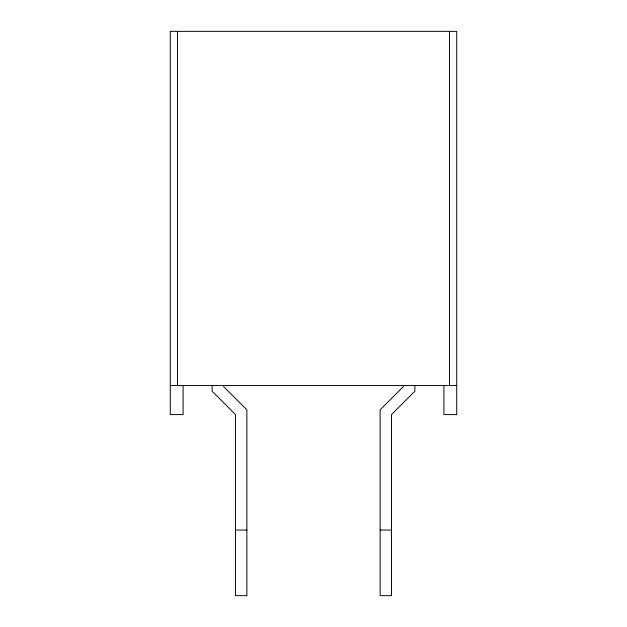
<?xml version="1.0" encoding="UTF-8"?>
<svg xmlns="http://www.w3.org/2000/svg" width="627" height="627" viewBox="0 0 627 627"><rect width="100%" height="100%" fill="white"/><g stroke="black" fill="none" stroke-linecap="round" stroke-linejoin="round"><path stroke-width="0.94" d="M403.474 386.498L380.127 409.846L380.127 595.65L391.514 595.65L391.514 414.565L414.862 391.217L414.862 385.346M170.285 385.55L456.715 385.55M235.486 530.05L246.873 530.05M380.127 530.05L391.514 530.05M223.525 386.498L246.873 409.846L246.873 595.65L235.486 595.65L235.486 414.565L212.138 391.217L212.138 385.346M449.488 31.35L449.488 385.55M443.908 385.55L443.908 414.588L456.715 414.588L456.715 31.35L170.285 31.35L170.285 414.588L183.092 414.588L183.092 385.55M177.512 31.35L177.512 385.55"/></g></svg>
